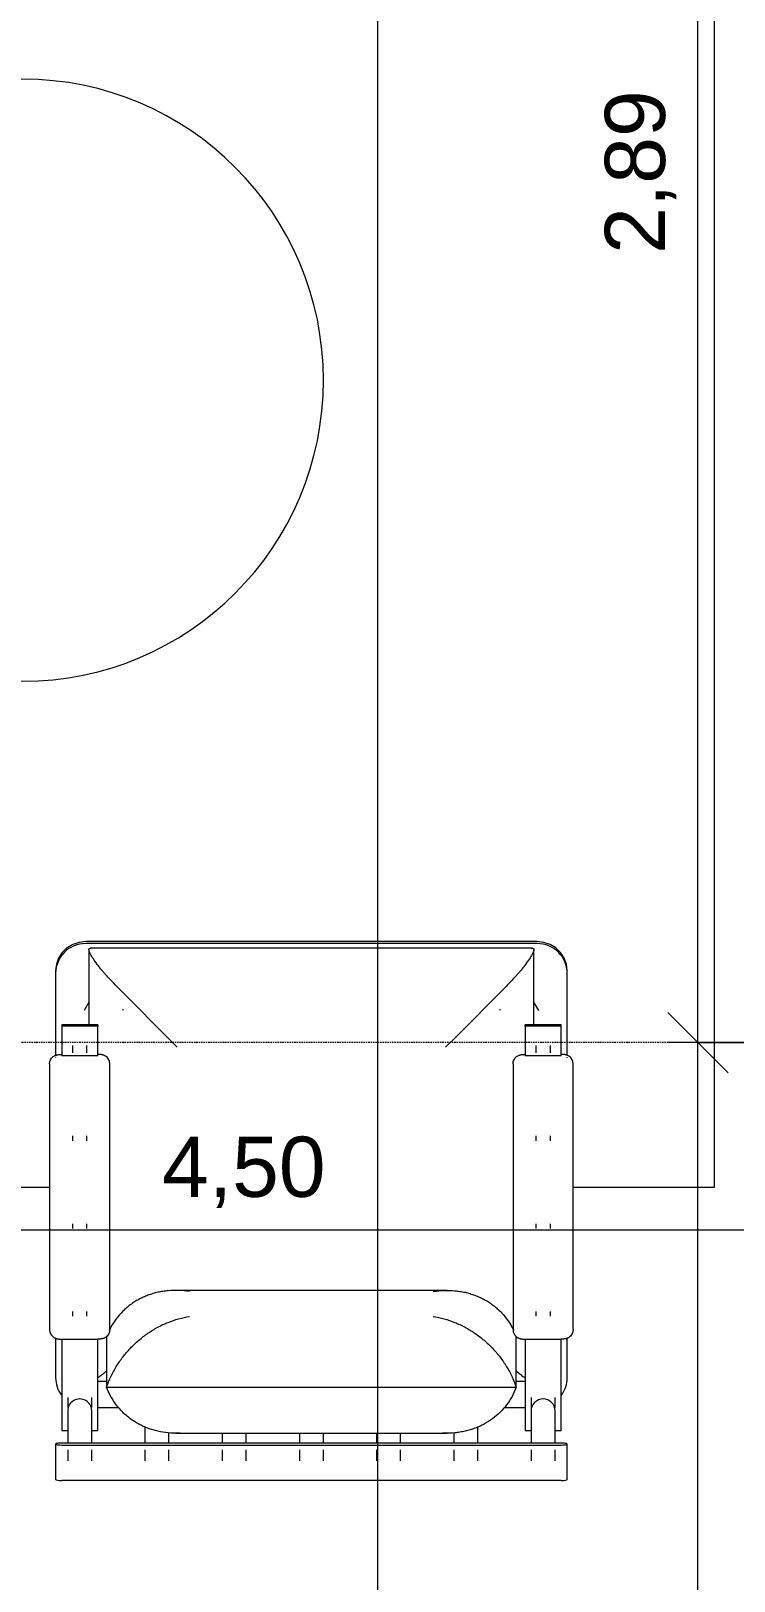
# Model space of a CAD drawing. Header units: millimetres. Extents: x -168557 to 193771, y -108373 to 197278.
# Drawn here: x 177226 to 178395, y -9264 to -6690 of the extents above; entities that cross this region are included whole.
import ezdxf

# ---------------------------------------------------------------- set-up
doc = ezdxf.new("R2010")
doc.units = ezdxf.units.MM
doc.linetypes.add('Overhead', pattern=[3.96875, 2.38125, -1.5875])
for name, color, linetype, lineweight in [('A-ANNO-DIMS', 211, 'Continuous', 9), ('A-ANNO-DIMS-50', 211, 'Continuous', 9), ('A-FLOR-OVHD', 1, 'Overhead', 9), ('I-FURN', 30, 'Continuous', 9)]:
    doc.layers.add(name, color=color, linetype=linetype, lineweight=lineweight)
doc.styles.add('@Arial Unicode MS_1', font='', dxfattribs={"height": 100})
doc.styles.get('@Arial Unicode MS_1').set_extended_font_data('@Arial Unicode MS')
doc.dimstyles.new('CRT_-__Metros_-_Linha_de_chamada_3_5_mm_3', dxfattribs={"dimscale": 304.8, "dimtxt": 100.584485, "dimasz": 0.328084, "dimexe": 0.164042, "dimexo": 0.0625, "dimgap": 0.082021, "dimtad": 1, "dimlfac": 0.001, "dimrnd": 0.01, "dimzin": 0, "dimdsep": 46, "dimtxsty": '@Arial Unicode MS_1', "dimblk1": 'OBLIQUE', "dimblk2": 'OBLIQUE', "dimsah": 1, "dimcen": 0.09, "dimdle": 0.164042, "dimazin": 0, "dimtfac": 1, "dimtdec": 4, "dimtix": 1, "dimtmove": 0, "dimatfit": 3, "dimfxl": 0.984252, "dimfxlon": 1, "dimtvp": 1, "dimtolj": 1, "dimtzin": 0, "dimarcsym": 2})
doc.dimstyles.new('CRT_-__Metros_-_Linha_de_chamada_3_5_mm_5', dxfattribs={"dimscale": 304.8, "dimtxt": 100.584485, "dimasz": 0.328084, "dimexe": 0.164042, "dimexo": 0.0625, "dimgap": 0.082021, "dimtad": 1, "dimlfac": 0.001, "dimrnd": 0.01, "dimzin": 0, "dimdsep": 46, "dimtxsty": '@Arial Unicode MS_1', "dimblk1": 'OBLIQUE', "dimblk2": 'OBLIQUE', "dimsah": 1, "dimcen": 0.09, "dimdle": 0.164042, "dimazin": 0, "dimtfac": 1, "dimtdec": 4, "dimtix": 1, "dimtmove": 2, "dimatfit": 3, "dimfxl": 0.984252, "dimfxlon": 1, "dimtvp": 1, "dimtolj": 1, "dimtzin": 0, "dimarcsym": 2})

# ---------------------------------------------------------------- blocks, each defined once
blk = doc.blocks.new('Blks_Decor Henzel Studio_Tapete Diamond Dust - Único-3507328-TERREO')
at = {"layer": 'I-FURN', "color": 254}
for p, q in [((-1500, 25), (-1500, -145)), ((-1500, -1015), (-1500, -1250)), ((-1500, -1250), (1500, -1250))]:
    blk.add_line(p, q, dxfattribs=at)
blk = doc.blocks.new('Blks_Mob De Castelli_Mesa de Centro Parsec - Cobre Envelhecido-3509729-TERREO')
at = {"layer": 'I-FURN', "color": 254}
for start, end in [(360, 180), (180, 360)]:
    blk.add_arc((0, 0), 500, start, end, dxfattribs=at)
blk = doc.blocks.new('Blks_Mob NickeyKehoe_Poltrona NickeyKehoe - Único-3523002-TERREO')
at = {"layer": 'I-FURN', "color": 254}
for p, q in [((375, 407.6), (-375, 407.6)), ((-373, 404.5), (-375, 404.5)), ((373, 404.5), (-373, 404.5)), ((-369.8, 394.4), (-369.8, 269.7)), ((367.6, 396.6), (-367.6, 396.6)), ((369.8, 269.7), (369.8, 394.4)), ((375, 404.5), (373, 404.5)), ((-425, 359.5), (-425, 355.1)), ((-425, 355.1), (-425, 218.8)), ((425, 355.1), (425, 359.5)), ((425, 218.8), (425, 355.1)), ((-369.8, 307), (-377.7, 293.4)), ((-312.3, 293.4), (-313.6, 295.6)), ((313.6, 295.6), (312.3, 293.4)), ((377.7, 293.4), (369.8, 307)), ((-355, 269.7), (-415, 269.7)), ((-415, 269.7), (-415, 267.4)), ((-355, 267.4), (-415, 267.4)), ((-415, 267.4), (-415, 218)), ((-355, 269.7), (-355, 267.4)), ((-355, 218), (-355, 267.4)), ((415, 269.7), (355, 269.7)), ((355, 267.4), (355, 269.7)), ((415, 267.4), (355, 267.4)), ((355, 267.4), (355, 218)), ((415, 267.4), (415, 269.7)), ((415, 218), (415, 267.4)), ((-397, 235.2), (-397, 222.7)), ((-373, 222.7), (-373, 235.2)), ((373, 235.2), (373, 222.7)), ((397, 222.7), (397, 235.2)), ((-425, 215.3), (-425, 214.6)), ((-355, 218), (-415, 218)), ((415, 218), (355, 218)), ((425, 214.8), (425, 215.5)), ((-435, 204.6), (-435, 201.7)), ((-435, 201.7), (-435, -236.8)), ((-335, 201.7), (-335, 204.6)), ((-335, -236.8), (-335, 201.7)), ((335, 204.6), (335, 201.7)), ((335, 201.7), (335, -236.8)), ((435, 201.7), (435, 204.6)), ((435, -236.8), (435, 201.7)), ((-397, 84.9), (-397, 77)), ((-373, 77), (-373, 84.9)), ((373, 84.9), (373, 77)), ((397, 77), (397, 84.9)), ((-397, -60.8), (-397, -68.7)), ((-373, -68.7), (-373, -60.8)), ((373, -60.8), (373, -68.7)), ((397, -68.7), (397, -60.8)), ((225.5, -171.5), (-225.5, -171.5)), ((-397, -206.4), (-397, -214.4)), ((-373, -214.4), (-373, -206.4)), ((373, -206.4), (373, -214.4)), ((397, -214.4), (397, -206.4)), ((-425, -251), (-425, -316.5)), ((-415, -252.5), (-415, -404.2)), ((-415, -252.6), (-355, -252.6)), ((-355, -404.2), (-355, -252.5)), ((-340.4, -248.3), (-340.4, -332.4)), ((340.4, -332.4), (340.4, -248.2)), ((355, -252.5), (355, -404.2)), ((355, -252.6), (415, -252.6)), ((415, -404.2), (415, -252.5)), ((425, -316.5), (425, -250.4)), ((-355, -322.5), (-340.4, -322.5)), ((-340.4, -332.4), (340.4, -332.4)), ((340.4, -322.5), (355, -322.5)), ((-405, -349.4), (-405, -366.2)), ((-365, -366.2), (-365, -349.4)), ((365, -349.4), (365, -366.2)), ((405, -366.2), (405, -349.4)), ((-405, -371.7), (-405, -425.3)), ((-365, -425.3), (-365, -371.7)), ((-355, -365.9), (-319.9, -365.9)), ((319.9, -365.9), (355, -365.9)), ((365, -371.7), (365, -425.3)), ((405, -425.3), (405, -371.7)), ((-415, -404.2), (-405, -404.2)), ((-365, -404.2), (-355, -404.2)), ((-276.7, -397.8), (-276.7, -425.3)), ((-236.7, -425.3), (-236.7, -408.1)), ((-225.5, -408.7), (225.5, -408.7)), ((-148.3, -408.1), (-148.3, -425.3)), ((-108.3, -425.3), (-108.3, -408.1)), ((-20, -408.1), (-20, -425.3)), ((20, -425.3), (20, -408.1)), ((108.3, -408.1), (108.3, -425.3)), ((148.3, -425.3), (148.3, -408.1)), ((236.7, -408.1), (236.7, -425.3)), ((276.7, -425.3), (276.7, -397.8)), ((355, -404.2), (365, -404.2)), ((405, -404.2), (415, -404.2)), ((-425, -426.8), (-425, -485.8)), ((415, -425.3), (-415, -425.3)), ((-415, -428.4), (415, -428.4)), ((-405, -436.3), (-405, -454.9)), ((-365, -454.9), (-365, -436.3)), ((-276.7, -436.3), (-276.7, -454.9)), ((-236.7, -454.9), (-236.7, -436.3)), ((-148.3, -436.3), (-148.3, -454.9)), ((-108.3, -454.9), (-108.3, -436.3)), ((-20, -436.3), (-20, -454.9)), ((20, -454.9), (20, -436.3)), ((108.3, -436.3), (108.3, -454.9)), ((148.3, -454.9), (148.3, -436.3)), ((236.7, -436.3), (236.7, -454.9)), ((276.7, -454.9), (276.7, -436.3)), ((365, -436.3), (365, -454.9)), ((405, -454.9), (405, -436.3)), ((425, -485.8), (425, -426.8)), ((415, -487.3), (-415, -487.3))]:
    blk.add_line(p, q, dxfattribs=at)
at = {"layer": 'I-FURN', "color": 254, "flags": 128}
for points in [[(-375, 407.6), (-386.1, 406.4), (-396.7, 402.8), (-406.2, 397.1), (-414.1, 389.5), (-420, 380.4), (-423.7, 370.2), (-425, 359.5)], [(425, 359.5), (423.7, 370.2), (420, 380.4), (414.1, 389.5), (406.2, 397.1), (396.7, 402.8), (386.1, 406.4), (375, 407.6)], [(-435, 204.6), (-434.5, 208.4), (-433.3, 211.5), (-431.8, 213.9), (-430.4, 215.5), (-429.1, 216.6), (-427.9, 217.4), (-427, 218), (-426.1, 218.4), (-425.4, 218.7), (-424.8, 219), (-424.3, 219.2), (-423.8, 219.3), (-423.3, 219.5), (-422.9, 219.6), (-422.5, 219.7), (-422.1, 219.8), (-421.7, 219.8), (-421.4, 219.9), (-421.1, 220), (-420.7, 220), (-420.4, 220.1), (-420.1, 220.1), (-419.8, 220.1), (-419.5, 220.2), (-419.2, 220.2), (-418.9, 220.2), (-418.6, 220.3), (-418.3, 220.3), (-418, 220.3), (-417.7, 220.3), (-417.4, 220.3), (-417.1, 220.3), (-416.8, 220.4), (-416.5, 220.4), (-416.3, 220.4), (-416, 220.4), (-415.7, 220.4), (-415.4, 220.4), (-415.1, 220.4), (-415, 220.4)], [(-335, 204.6), (-335.5, 208.4), (-336.7, 211.5), (-338.2, 213.9), (-339.6, 215.5), (-340.9, 216.6), (-342.1, 217.4), (-343, 218), (-343.9, 218.4), (-344.6, 218.7), (-345.2, 219), (-345.7, 219.2), (-346.2, 219.3), (-346.7, 219.5), (-347.1, 219.6), (-347.5, 219.7), (-347.9, 219.8), (-348.3, 219.8), (-348.6, 219.9), (-348.9, 220), (-349.3, 220), (-349.6, 220.1), (-349.9, 220.1), (-350.2, 220.1), (-350.5, 220.2), (-350.8, 220.2), (-351.1, 220.2), (-351.4, 220.3), (-351.7, 220.3), (-352, 220.3), (-352.3, 220.3), (-352.6, 220.3), (-352.9, 220.3), (-353.2, 220.4), (-353.5, 220.4), (-353.7, 220.4), (-354, 220.4), (-354.3, 220.4), (-354.6, 220.4), (-354.9, 220.4), (-355, 220.4)], [(335, 204.6), (335.5, 208.4), (336.7, 211.5), (338.2, 213.9), (339.6, 215.5), (340.9, 216.6), (342.1, 217.4), (343, 218), (343.9, 218.4), (344.6, 218.7), (345.2, 219), (345.7, 219.2), (346.2, 219.3), (346.7, 219.5), (347.1, 219.6), (347.5, 219.7), (347.9, 219.8), (348.3, 219.8), (348.6, 219.9), (348.9, 220), (349.3, 220), (349.6, 220.1), (349.9, 220.1), (350.2, 220.1), (350.5, 220.2), (350.8, 220.2), (351.1, 220.2), (351.4, 220.3), (351.7, 220.3), (352, 220.3), (352.3, 220.3), (352.6, 220.3), (352.9, 220.3), (353.2, 220.4), (353.5, 220.4), (353.7, 220.4), (354, 220.4), (354.3, 220.4), (354.6, 220.4), (354.9, 220.4), (355, 220.4)], [(435, 204.6), (434.5, 208.4), (433.3, 211.5), (431.8, 213.9), (430.4, 215.5), (429.1, 216.6), (427.9, 217.4), (427, 218), (426.1, 218.4), (425.4, 218.7), (424.8, 219), (424.3, 219.2), (423.8, 219.3), (423.3, 219.5), (422.9, 219.6), (422.5, 219.7), (422.1, 219.8), (421.7, 219.8), (421.4, 219.9), (421.1, 220), (420.7, 220), (420.4, 220.1), (420.1, 220.1), (419.8, 220.1), (419.5, 220.2), (419.2, 220.2), (418.9, 220.2), (418.6, 220.3), (418.3, 220.3), (418, 220.3), (417.7, 220.3), (417.4, 220.3), (417.1, 220.3), (416.8, 220.4), (416.5, 220.4), (416.3, 220.4), (416, 220.4), (415.7, 220.4), (415.4, 220.4), (415.1, 220.4), (415, 220.4)], [(-435, -236.8), (-434.5, -240.6), (-433.3, -243.7), (-431.8, -246.1), (-430.4, -247.7), (-429.1, -248.8), (-427.9, -249.6), (-427, -250.2), (-426.1, -250.6), (-425.4, -250.9), (-424.8, -251.2), (-424.3, -251.4), (-423.8, -251.5), (-423.3, -251.7), (-422.9, -251.8), (-422.5, -251.9), (-422.1, -252), (-421.7, -252), (-421.4, -252.1), (-421.1, -252.1), (-420.7, -252.2), (-420.4, -252.2), (-420.1, -252.3), (-419.8, -252.3), (-419.5, -252.4), (-419.2, -252.4), (-418.9, -252.4), (-418.6, -252.4), (-418.3, -252.5), (-418, -252.5), (-417.7, -252.5), (-417.4, -252.5), (-417.1, -252.5), (-416.8, -252.6), (-416.5, -252.6), (-416.3, -252.6), (-416, -252.6), (-415.7, -252.6), (-415.4, -252.6), (-415.1, -252.6), (-415, -252.6)], [(-335, -236.8), (-335.5, -240.6), (-336.7, -243.7), (-338.2, -246.1), (-339.6, -247.7), (-340.9, -248.8), (-342.1, -249.6), (-343, -250.2), (-343.9, -250.6), (-344.6, -250.9), (-345.2, -251.2), (-345.7, -251.4), (-346.2, -251.5), (-346.7, -251.7), (-347.1, -251.8), (-347.5, -251.9), (-347.9, -252), (-348.3, -252), (-348.6, -252.1), (-348.9, -252.1), (-349.3, -252.2), (-349.6, -252.2), (-349.9, -252.3), (-350.2, -252.3), (-350.5, -252.4), (-350.8, -252.4), (-351.1, -252.4), (-351.4, -252.4), (-351.7, -252.5), (-352, -252.5), (-352.3, -252.5), (-352.6, -252.5), (-352.9, -252.5), (-353.2, -252.6), (-353.5, -252.6), (-353.7, -252.6), (-354, -252.6), (-354.3, -252.6), (-354.6, -252.6), (-354.9, -252.6), (-355, -252.6)], [(335, -236.8), (335.5, -240.6), (336.7, -243.7), (338.2, -246.1), (339.6, -247.7), (340.9, -248.8), (342.1, -249.6), (343, -250.2), (343.9, -250.6), (344.6, -250.9), (345.2, -251.2), (345.7, -251.4), (346.2, -251.5), (346.7, -251.7), (347.1, -251.8), (347.5, -251.9), (347.9, -252), (348.3, -252), (348.6, -252.1), (348.9, -252.1), (349.3, -252.2), (349.6, -252.2), (349.9, -252.3), (350.2, -252.3), (350.5, -252.4), (350.8, -252.4), (351.1, -252.4), (351.4, -252.4), (351.7, -252.5), (352, -252.5), (352.3, -252.5), (352.6, -252.5), (352.9, -252.5), (353.2, -252.6), (353.5, -252.6), (353.7, -252.6), (354, -252.6), (354.3, -252.6), (354.6, -252.6), (354.9, -252.6), (355, -252.6)], [(435, -236.8), (434.5, -240.6), (433.3, -243.7), (431.8, -246.1), (430.4, -247.7), (429.1, -248.8), (427.9, -249.6), (427, -250.2), (426.1, -250.6), (425.4, -250.9), (424.8, -251.2), (424.3, -251.4), (423.8, -251.5), (423.3, -251.7), (422.9, -251.8), (422.5, -251.9), (422.1, -252), (421.7, -252), (421.4, -252.1), (421.1, -252.1), (420.7, -252.2), (420.4, -252.2), (420.1, -252.3), (419.8, -252.3), (419.5, -252.4), (419.2, -252.4), (418.9, -252.4), (418.6, -252.4), (418.3, -252.5), (418, -252.5), (417.7, -252.5), (417.4, -252.5), (417.1, -252.5), (416.8, -252.6), (416.5, -252.6), (416.3, -252.6), (416, -252.6), (415.7, -252.6), (415.4, -252.6), (415.1, -252.6), (415, -252.6)]]:
    blk.add_lwpolyline(points, dxfattribs=at)
at = {"layer": 'I-FURN', "color": 254}
for centre, major_axis, ratio, start_param, end_param in [((-375, 355.1), (-50, 0), 0.987688, 4.712389, 6.283185), ((375, 355.1), (50, 0), 0.987688, 0, 1.570796), ((-375, -316.5), (50, 0), 0.987688, 3.141593, 3.77396), ((375, -316.5), (50, 0), 0.987688, 5.650818, 6.283185), ((-385, -371.7), (20, 0), 0.987688, 0, 3.141593), ((385, -371.7), (-20, 0), 0.987688, 3.141593, 6.283185), ((-415, -426.8), (10, 0), 0.156434, 1.570796, 4.712389), ((415, -426.8), (10, 0), 0.156434, 4.712389, 7.853982), ((-415, -485.8), (10, 0), 0.156434, 3.141593, 4.712389), ((415, -485.8), (10, 0), 0.156434, 4.712389, 6.283185)]:
    blk.add_ellipse(centre, major_axis=major_axis, ratio=ratio, start_param=start_param, end_param=end_param, dxfattribs=at)
for points in [[(-353.9, 367.3), (-359.2, 374.3), (-367.1, 385.8), (-371.2, 395.8), (-368.5, 397), (-365.8, 396.3)], [(365.8, 396.3), (368.4, 397), (371.2, 395.8), (367.1, 385.9), (359.2, 374.2), (353.9, 367.3)], [(-223, 232.6), (-239.3, 248.8), (-272, 281.3), (-304.5, 314), (-320.6, 330.3)], [(320.6, 330.3), (304.5, 314), (272, 281.3), (239.4, 248.7), (223, 232.6)], [(-353.9, -316.2), (-354.4, -316.5), (-354.9, -316.8), (-355.3, -317)], [(353.9, -316.2), (354.4, -316.5), (354.9, -316.8), (355.3, -317)]]:
    blk.add_open_spline(points, degree=3, dxfattribs=at)
for points, knots in [([(-320.6, 330.3), (-324.2, 334.1), (-329.5, 339.5), (-336, 346.4), (-340.6, 351.4), (-344.7, 356), (-349.6, 361.7), (-352.4, 365.2), (-353.9, 367.3)], [0, 0, 0, 0, 0.25, 0.375, 0.5, 0.625, 0.75, 1, 1, 1, 1]), ([(353.9, 367.3), (352.4, 365.3), (349.6, 361.7), (344.7, 356), (340.6, 351.4), (336, 346.4), (329.5, 339.5), (324.3, 334), (320.6, 330.3)], [-1, -1, -1, -1, -0.75, -0.625, -0.5, -0.375, -0.25, 0, 0, 0, 0]), ([(-202.5, -173.4), (-208.5, -172.4), (-220.5, -171.2), (-235.2, -171.7), (-246.8, -173.1), (-255.3, -174.7), (-263.6, -176.9), (-271.6, -179.6), (-279.4, -182.8), (-286.9, -186.5), (-294.1, -190.7), (-301, -195.4), (-307.4, -200.6), (-315.5, -208), (-324.6, -218.4), (-331.8, -229.4), (-335.3, -236.2), (-336.2, -238)], [0, 0, 0, 0, 0.1, 0.2, 0.25, 0.3, 0.35, 0.4, 0.45, 0.5, 0.55, 0.6, 0.65, 0.7, 0.8, 0.9, 0.9365771, 0.9365771, 0.9365771, 0.9365771]), ([(202.5, -173.4), (208.6, -172.4), (220.7, -171.3), (235.3, -171.7), (246.7, -173.1), (255.3, -174.7), (263.6, -176.9), (271.6, -179.6), (279.4, -182.8), (286.9, -186.5), (294.2, -190.7), (301, -195.4), (307.4, -200.6), (315.6, -208), (324.7, -218.4), (331.7, -229.4), (335.2, -236.2), (336.1, -238)], [0, 0, 0, 0, 0.1, 0.2, 0.25, 0.3, 0.35, 0.4, 0.45, 0.5, 0.55, 0.6, 0.65, 0.7, 0.8, 0.9, 0.9365733, 0.9365733, 0.9365733, 0.9365733]), ([(-340.4, -332.4), (-338.4, -326.5), (-333.6, -314.9), (-324.7, -298.1), (-313.7, -282.2), (-303.2, -269.9), (-294.2, -260.8), (-286.9, -254.4), (-279.4, -248.3), (-271.6, -242.6), (-263.6, -237.4), (-255.3, -232.7), (-246.7, -228.4), (-235.3, -223.4), (-220.7, -218.3), (-208.6, -215.7), (-202.5, -214.8)], [-1, -1, -1, -1, -0.9, -0.8, -0.7, -0.6, -0.55, -0.5, -0.45, -0.4, -0.35, -0.3, -0.25, -0.2, -0.1, 0, 0, 0, 0]), ([(202.5, -214.8), (208.5, -215.8), (220.5, -218.4), (235.2, -223.4), (246.8, -228.4), (255.3, -232.7), (263.6, -237.4), (271.6, -242.6), (279.4, -248.3), (286.9, -254.4), (294.1, -260.8), (301, -267.7), (307.4, -274.8), (315.5, -284.9), (324.6, -298.1), (333.7, -314.9), (338.4, -326.5), (340.4, -332.4)], [0, 0, 0, 0, 0.1, 0.2, 0.25, 0.3, 0.35, 0.4, 0.45, 0.5, 0.55, 0.6, 0.65, 0.7, 0.8, 0.9, 1, 1, 1, 1]), ([(-340.5, -305.5), (-341.9, -306.8), (-344.7, -309.1), (-349.6, -313.1), (-352.4, -315.2), (-353.9, -316.2)], [0.5, 0.5, 0.5, 0.5, 0.625, 0.75, 1, 1, 1, 1]), ([(340.5, -305.5), (341.9, -306.8), (344.7, -309.1), (349.6, -313.1), (352.4, -315.2), (353.9, -316.2)], [0.5, 0.5, 0.5, 0.5, 0.625, 0.75, 1, 1, 1, 1]), ([(-218.3, -408.5), (-219.1, -408.5), (-225.8, -408.8), (-238.2, -408.5), (-252.5, -406.2), (-263.6, -403.4), (-271.6, -400.7), (-279.4, -397.5), (-286.9, -393.7), (-294.2, -389.5), (-301, -384.8), (-307.4, -379.7), (-315.6, -372.2), (-324.7, -361.8), (-333.6, -347.9), (-338.4, -337.7), (-340.4, -332.4)], [-0.912781, -0.912781, -0.912781, -0.912781, -0.9, -0.8, -0.7, -0.65, -0.6, -0.55, -0.5, -0.45, -0.4, -0.35, -0.3, -0.2, -0.1, 0, 0, 0, 0]), ([(340.4, -332.4), (338.4, -337.7), (333.7, -347.8), (324.6, -361.8), (313.7, -374.3), (303.3, -383.3), (294.1, -389.5), (286.9, -393.7), (279.4, -397.5), (271.6, -400.7), (263.6, -403.4), (255.3, -405.5), (246.8, -407.1), (235.2, -408.6), (225.6, -408.8), (218.8, -408.6), (218, -408.5)], [0, 0, 0, 0, 0.1, 0.2, 0.3, 0.4, 0.45, 0.5, 0.55, 0.6, 0.65, 0.7, 0.75, 0.8, 0.9, 0.9136074, 0.9136074, 0.9136074, 0.9136074])]:
    blk.add_open_spline(points, degree=3, knots=knots, dxfattribs=at)
blk = doc.blocks.new('DIMBLOCK90-TERREO')
at = {"layer": 'A-ANNO-DIMS-50', "transparency": 16777216}
for p, q in [((174962.3, -8380.7), (174962.3, -8730.7)), ((174962.3, -8680.7), (174962.3, -8380.7)), ((179462.3, -8380.7), (179462.3, -8730.7)), ((179462.3, -8680.7), (179462.3, -8380.7)), ((174912.3, -8680.7), (179462.3, -8680.7))]:
    blk.add_line(p, q, dxfattribs=at)
at = {"layer": 'A-ANNO-DIMS-50', "lineweight": 18, "transparency": 16777216}
for p, q in [((174962.3, -8680.7), (175012.3, -8630.7)), ((179462.3, -8680.7), (179512.3, -8630.7)), ((174962.3, -8680.7), (174912.3, -8730.7)), ((179462.3, -8680.7), (179412.3, -8730.7))]:
    blk.add_line(p, q, dxfattribs=at)
at = {"layer": 'A-ANNO-DIMS-50', "color": 0, "transparency": 16777216, "insert": (177444, -8525.9), "char_height": 100, "width": 324.675, "attachment_point": 1, "line_spacing_factor": 1.117605, "style": '@Arial Unicode MS_1'}
blk.add_mtext('4,50', dxfattribs=at)
blk = doc.blocks.new('_Oblique')
at = {"color": 0, "linetype": 'ByBlock', "lineweight": -2}
blk.add_line((-0.5, -0.5), (0.5, 0.5), dxfattribs=at)
blk = doc.blocks.new('DIMBLOCK192-TERREO')
at = {"layer": 'A-ANNO-DIMS-50', "lineweight": 18, "transparency": 16777216}
for p, q in [((177802.1, -5479.7), (177752.1, -5429.7)), ((177802.1, -5479.7), (177852.1, -5529.7)), ((177802.1, -16579.7), (177752.1, -16529.7)), ((177802.1, -16579.7), (177852.1, -16629.7))]:
    blk.add_line(p, q, dxfattribs=at)
at = {"layer": 'A-ANNO-DIMS-50', "transparency": 16777216}
for p, q in [((177802.1, -5429.7), (177802.1, -16629.7)), ((178102.1, -5479.7), (177752.1, -5479.7)), ((177802.1, -5479.7), (178102.1, -5479.7)), ((178102.1, -16579.7), (177752.1, -16579.7)), ((177802.1, -16579.7), (178102.1, -16579.7))]:
    blk.add_line(p, q, dxfattribs=at)
at = {"layer": 'A-ANNO-DIMS-50', "color": 0, "transparency": 16777216, "insert": (177647.3, -11203.7), "char_height": 100, "width": 417.611, "attachment_point": 1, "rotation": 90, "line_spacing_factor": 1.117605, "style": '@Arial Unicode MS_1'}
blk.add_mtext('11,10', dxfattribs=at)
blk = doc.blocks.new('DIMBLOCK207-TERREO')
at = {"layer": 'A-ANNO-DIMS-50', "lineweight": 18, "transparency": 16777216}
for p, q in [((178334.7, -8369.7), (178284.7, -8319.7)), ((178334.7, -8369.7), (178384.7, -8419.7)), ((178334.7, -12289.7), (178284.7, -12239.7)), ((178334.7, -12289.7), (178384.7, -12339.7))]:
    blk.add_line(p, q, dxfattribs=at)
at = {"layer": 'A-ANNO-DIMS-50', "transparency": 16777216}
for p, q in [((178634.7, -8369.7), (178284.7, -8369.7)), ((178334.7, -12289.7), (178334.7, -8369.7)), ((178334.7, -8369.7), (178634.7, -8369.7)), ((178634.7, -12289.7), (178284.7, -12289.7)), ((178334.7, -12289.7), (178634.7, -12289.7))]:
    blk.add_line(p, q, dxfattribs=at)
at = {"layer": 'A-ANNO-DIMS-50', "color": 0, "transparency": 16777216, "insert": (178179.9, -10464.9), "char_height": 100, "width": 324.675, "attachment_point": 1, "rotation": 90, "line_spacing_factor": 1.117605, "style": '@Arial Unicode MS_1'}
blk.add_mtext('3,92', dxfattribs=at)
blk = doc.blocks.new('DIMBLOCK208-TERREO')
at = {"layer": 'A-ANNO-DIMS-50', "lineweight": 18, "transparency": 16777216}
for p, q in [((178334.7, -5479.7), (178284.7, -5429.7)), ((178334.7, -5479.7), (178384.7, -5529.7)), ((178334.7, -8369.7), (178284.7, -8319.7)), ((178334.7, -8369.7), (178384.7, -8419.7))]:
    blk.add_line(p, q, dxfattribs=at)
at = {"layer": 'A-ANNO-DIMS-50', "transparency": 16777216}
for p, q in [((178334.7, -8369.7), (178334.7, -5429.7)), ((178034.7, -5479.7), (178384.7, -5479.7)), ((178334.7, -5479.7), (178034.7, -5479.7)), ((178634.7, -8369.7), (178284.7, -8369.7)), ((178334.7, -8369.7), (178634.7, -8369.7))]:
    blk.add_line(p, q, dxfattribs=at)
at = {"layer": 'A-ANNO-DIMS-50', "color": 0, "transparency": 16777216, "insert": (178179.9, -7059.9), "char_height": 100, "width": 324.675, "attachment_point": 1, "rotation": 90, "line_spacing_factor": 1.117605, "style": '@Arial Unicode MS_1'}
blk.add_mtext('2,89', dxfattribs=at)

msp = doc.modelspace()

# ---------------------------------------------------------------- linework, layer by layer
at = {"layer": 'A-FLOR-OVHD'}
msp.add_line((178662.332, -8369.651), (174962.332, -8369.651), dxfattribs=at)

# ---------------------------------------------------------------- block references
at = {"layer": 'I-FURN', "color": 254, "rotation": 89.99999999999974}
msp.add_blockref('Blks_Decor Henzel Studio_Tapete Diamond Dust - Único-3507328-TERREO', (177112.332, -7109.651), dxfattribs=at)
at = {"layer": 'I-FURN', "color": 254}
for name, p in [('Blks_Mob De Castelli_Mesa de Centro Parsec - Cobre Envelhecido-3509729-TERREO', (177212.332, -7269.651)), ('Blks_Mob NickeyKehoe_Poltrona NickeyKehoe - Único-3523002-TERREO', (177692.332, -8609.651))]:
    msp.add_blockref(name, p, dxfattribs=at)

# ---------------------------------------------------------------- dimensions: what is measured, and where the dimension line sits
at = {"layer": 'A-ANNO-DIMS'}
for base, p1, p2, override, picture, middle in [((177802.124, -16579.651), (178102.124, -5479.651), (178102.124, -16579.651), {"dimpost": '<>', "dimfxl": 11100}, 'DIMBLOCK192-TERREO', (177726.033, -11029.651)), ((178334.746, -5479.651), (178634.746, -8369.651), (178034.746, -5479.651), {"dimpost": '<>', "dimfxl": 2951.62667}, 'DIMBLOCK208-TERREO', (178258.655, -6924.651)), ((178334.746, -8369.651), (178634.746, -12289.651), (178634.746, -8369.651), {"dimpost": '<>', "dimfxl": 3920}, 'DIMBLOCK207-TERREO', (178258.655, -10329.651))]:
    dim = msp.add_linear_dim(base=base, p1=p1, p2=p2, angle=90, dimstyle='CRT_-__Metros_-_Linha_de_chamada_3_5_mm_3', override=override, dxfattribs=at)
    dim.commit()
    dim.dimension.update_dxf_attribs({"geometry": picture, "text_midpoint": middle})
dim = msp.add_linear_dim(base=(179462.332, -8680.696), p1=(174962.332, -8380.696), p2=(179462.332, -8380.696), dimstyle='CRT_-__Metros_-_Linha_de_chamada_3_5_mm_5', override={"dimpost": '<>', "dimfxl": 4500}, dxfattribs=at)
dim.commit()
dim.dimension.update_dxf_attribs({"geometry": 'DIMBLOCK90-TERREO', "text_midpoint": (177606.378, -8592.56), "dimtype": 160})

doc.saveas('drawing.dxf')
